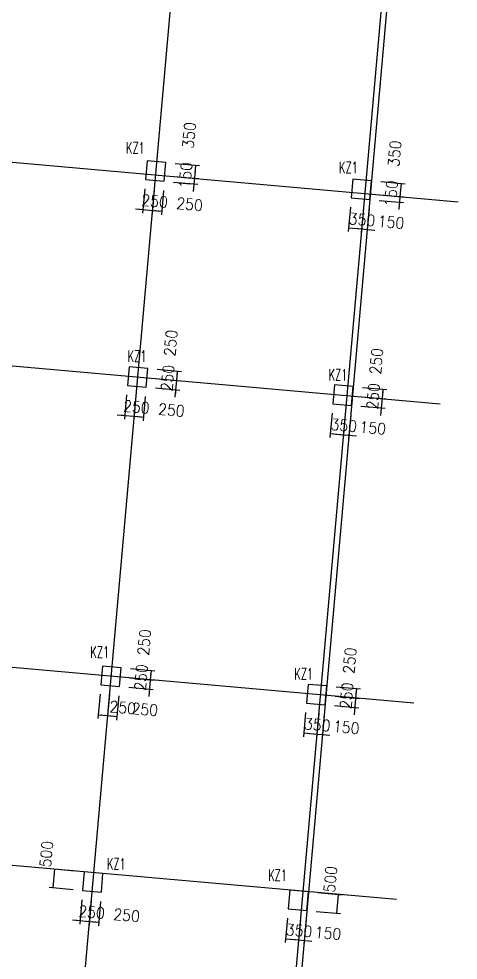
# Model space of a CAD drawing. Extents: x 387171 to 699106, y 11966 to 245688.
# Drawn here: x 652776 to 664487, y 52194 to 77251 of the extents above; entities that cross this region are included whole.
import ezdxf

# ---------------------------------------------------------------- set-up
doc = ezdxf.new("R2010")
doc.units = 0
doc.header["$LTSCALE"] = 100
doc.header["$MEASUREMENT"] = 0
for name, color, linetype in [('COLU', 7, 'Continuous'), ('DIM', 3, 'Continuous'), ('DOTE', 253, 'Continuous'), ('NUM', 7, 'Continuous')]:
    doc.layers.add(name, color=color, linetype=linetype)
doc.styles.get("Standard").update_dxf_attribs({"font": 'standard'})
doc.dimstyles.get("Standard").update_dxf_attribs({"dimtxt": 300, "dimasz": 100, "dimexe": 100, "dimexo": 250, "dimgap": 100, "dimtad": 0, "dimtoh": 1, "dimdec": 0, "dimdsep": 46, "dimcen": 0.09, "dimclrt": 7, "dimadec": 0, "dimazin": 0, "dimtfac": 1, "dimtdec": 4, "dimtofl": 0, "dimtmove": 0, "dimatfit": 3, "dimfxl": 1, "dimtolj": 1, "dimtzin": 0, "dimarcsym": 0})

# ---------------------------------------------------------------- blocks, each defined once
blk = doc.blocks.new('*D1783')
at = {"layer": 'DIM', "color": 0, "linetype": 'ByBlock', "lineweight": -2}
for p, q in [((661612, 72236), (661555, 71589)), ((661961, 72205), (661904, 71558)), ((661564, 71688), (661912, 71657))]:
    blk.add_line(p, q, dxfattribs=at)
for points in [[(661564, 71688), (661665, 71696), (661662, 71663)], [(661912, 71657), (661811, 71650), (661814, 71683)]]:
    blk.add_solid(points, dxfattribs=at)
at = {"layer": 'DIM', "color": 7, "linetype": 'Continuous', "lineweight": -2, "insert": (661925, 71907), "char_height": 300, "width": 566.67, "attachment_point": 5, "rotation": 354.9316}
blk.add_mtext('350', dxfattribs=at)
blk = doc.blocks.new('*D2697')
at = {"layer": 'DIM', "color": 0, "linetype": 'ByBlock', "lineweight": -2}
for p, q in [((661961, 72205), (661904, 71558)), ((662110, 72192), (662053, 71545)), ((661713, 71675), (662261, 71626))]:
    blk.add_line(p, q, dxfattribs=at)
for points in [[(661912, 71657), (661811, 71650), (661814, 71683)], [(662062, 71644), (662163, 71652), (662160, 71619)]]:
    blk.add_solid(points, dxfattribs=at)
at = {"layer": 'DIM', "color": 7, "linetype": 'Continuous', "lineweight": -2, "insert": (662697, 71839), "char_height": 300, "width": 476.67, "attachment_point": 5, "rotation": 354.9316}
blk.add_mtext('150', dxfattribs=at)
blk = doc.blocks.new('*D2310')
at = {"layer": 'DIM', "color": 0, "linetype": 'ByBlock', "lineweight": -2}
for p, q in [((662912, 72171), (662960, 72719)), ((662382, 72419), (663029, 72362)), ((662395, 72568), (663042, 72511))]:
    blk.add_line(p, q, dxfattribs=at)
for points in [[(662943, 72520), (662935, 72621), (662968, 72618)], [(662929, 72370), (662937, 72269), (662904, 72272)]]:
    blk.add_solid(points, dxfattribs=at)
at = {"layer": 'DIM', "color": 7, "linetype": 'Continuous', "lineweight": -2, "insert": (662699, 72603), "char_height": 300, "width": 476.67, "attachment_point": 5, "rotation": 84.9316}
blk.add_mtext('150', dxfattribs=at)
blk = doc.blocks.new('*D3084')
at = {"layer": 'DIM', "color": 0, "linetype": 'ByBlock', "lineweight": -2}
for p, q in [((662426, 72917), (663073, 72860)), ((662943, 72520), (662974, 72868)), ((662395, 72568), (663042, 72511))]:
    blk.add_line(p, q, dxfattribs=at)
for points in [[(662974, 72868), (662981, 72767), (662948, 72770)], [(662943, 72520), (662935, 72621), (662968, 72618)]]:
    blk.add_solid(points, dxfattribs=at)
at = {"layer": 'DIM', "color": 7, "linetype": 'Continuous', "lineweight": -2, "insert": (662793, 73664), "char_height": 300, "width": 566.67, "attachment_point": 5, "rotation": 84.9316}
blk.add_mtext('350', dxfattribs=at)
blk = doc.blocks.new('*D2834')
at = {"layer": 'DIM', "color": 0, "linetype": 'ByBlock', "lineweight": -2}
for p, q in [((656134, 72722), (656076, 72075)), ((656383, 72700), (656326, 72053)), ((655886, 72192), (656534, 72134))]:
    blk.add_line(p, q, dxfattribs=at)
for points in [[(656085, 72174), (655984, 72166), (655987, 72200)], [(656334, 72152), (656435, 72160), (656432, 72127)]]:
    blk.add_solid(points, dxfattribs=at)
at = {"layer": 'DIM', "color": 7, "linetype": 'Continuous', "lineweight": -2, "insert": (656397, 72398), "char_height": 300, "width": 566.67, "attachment_point": 5, "rotation": 354.9316}
blk.add_mtext('250', dxfattribs=at)
blk = doc.blocks.new('*D3580')
at = {"layer": 'DIM', "color": 0, "linetype": 'ByBlock', "lineweight": -2}
for p, q in [((656383, 72700), (656326, 72053)), ((656632, 72678), (656575, 72030)), ((656334, 72152), (656583, 72130))]:
    blk.add_line(p, q, dxfattribs=at)
for points in [[(656334, 72152), (656435, 72160), (656432, 72127)], [(656583, 72130), (656482, 72122), (656485, 72155)]]:
    blk.add_solid(points, dxfattribs=at)
at = {"layer": 'DIM', "color": 7, "linetype": 'Continuous', "lineweight": -2, "insert": (657329, 72315), "char_height": 300, "width": 566.67, "attachment_point": 5, "rotation": 354.9316}
blk.add_mtext('250', dxfattribs=at)
blk = doc.blocks.new('*D3339')
at = {"layer": 'DIM', "color": 0, "linetype": 'ByBlock', "lineweight": -2}
for p, q in [((657433, 72657), (657482, 73205)), ((656916, 73054), (657564, 72997)), ((656903, 72905), (657551, 72847))]:
    blk.add_line(p, q, dxfattribs=at)
for points in [[(657464, 73006), (657456, 73107), (657490, 73104)], [(657451, 72856), (657459, 72755), (657425, 72758)]]:
    blk.add_solid(points, dxfattribs=at)
at = {"layer": 'DIM', "color": 7, "linetype": 'Continuous', "lineweight": -2, "insert": (657221, 73089), "char_height": 300, "width": 476.67, "attachment_point": 5, "rotation": 84.9316}
blk.add_mtext('150', dxfattribs=at)
blk = doc.blocks.new('*D3522')
at = {"layer": 'DIM', "color": 0, "linetype": 'ByBlock', "lineweight": -2}
for p, q in [((656947, 73403), (657595, 73345)), ((657464, 73006), (657495, 73354)), ((656916, 73054), (657564, 72997))]:
    blk.add_line(p, q, dxfattribs=at)
for points in [[(657495, 73354), (657503, 73253), (657470, 73256)], [(657464, 73006), (657456, 73107), (657490, 73104)]]:
    blk.add_solid(points, dxfattribs=at)
at = {"layer": 'DIM', "color": 7, "linetype": 'Continuous', "lineweight": -2, "insert": (657315, 74150), "char_height": 300, "width": 566.67, "attachment_point": 5, "rotation": 84.9316}
blk.add_mtext('350', dxfattribs=at)
blk = doc.blocks.new('*D1988')
at = {"layer": 'DIM', "color": 0, "linetype": 'ByBlock', "lineweight": -2}
for p, q in [((660420, 58789), (660362, 58142)), ((660768, 58758), (660711, 58111)), ((660371, 58241), (660720, 58210))]:
    blk.add_line(p, q, dxfattribs=at)
for points in [[(660371, 58241), (660472, 58249), (660469, 58216)], [(660720, 58210), (660619, 58202), (660622, 58236)]]:
    blk.add_solid(points, dxfattribs=at)
at = {"layer": 'DIM', "color": 7, "linetype": 'Continuous', "lineweight": -2, "insert": (660732, 58460), "char_height": 300, "width": 566.67, "attachment_point": 5, "rotation": 354.9316}
blk.add_mtext('350', dxfattribs=at)
blk = doc.blocks.new('*D2172')
at = {"layer": 'DIM', "color": 0, "linetype": 'ByBlock', "lineweight": -2}
for p, q in [((660768, 58758), (660711, 58111)), ((660918, 58745), (660860, 58097)), ((660521, 58228), (661068, 58179))]:
    blk.add_line(p, q, dxfattribs=at)
for points in [[(660720, 58210), (660619, 58202), (660622, 58236)], [(660869, 58197), (660970, 58205), (660967, 58172)]]:
    blk.add_solid(points, dxfattribs=at)
at = {"layer": 'DIM', "color": 7, "linetype": 'Continuous', "lineweight": -2, "insert": (661504, 58392), "char_height": 300, "width": 476.67, "attachment_point": 5, "rotation": 354.9316}
blk.add_mtext('150', dxfattribs=at)
blk = doc.blocks.new('*D1775')
at = {"layer": 'DIM', "color": 0, "linetype": 'ByBlock', "lineweight": -2}
for p, q in [((661211, 59221), (661858, 59163)), ((661719, 58724), (661777, 59371)), ((661189, 58972), (661836, 58914))]:
    blk.add_line(p, q, dxfattribs=at)
for points in [[(661759, 59172), (661751, 59273), (661784, 59270)], [(661737, 58923), (661745, 58822), (661711, 58825)]]:
    blk.add_solid(points, dxfattribs=at)
at = {"layer": 'DIM', "color": 7, "linetype": 'Continuous', "lineweight": -2, "insert": (661513, 59234), "char_height": 300, "width": 566.67, "attachment_point": 5, "rotation": 84.9316}
blk.add_mtext('250', dxfattribs=at)
blk = doc.blocks.new('*D2689')
at = {"layer": 'DIM', "color": 0, "linetype": 'ByBlock', "lineweight": -2}
for p, q in [((661233, 59470), (661881, 59412)), ((661759, 59172), (661781, 59421)), ((661211, 59221), (661858, 59163))]:
    blk.add_line(p, q, dxfattribs=at)
for points in [[(661781, 59421), (661789, 59320), (661756, 59323)], [(661759, 59172), (661751, 59273), (661784, 59270)]]:
    blk.add_solid(points, dxfattribs=at)
at = {"layer": 'DIM', "color": 7, "linetype": 'Continuous', "lineweight": -2, "insert": (661596, 60167), "char_height": 300, "width": 566.67, "attachment_point": 5, "rotation": 84.9316}
blk.add_mtext('250', dxfattribs=at)
blk = doc.blocks.new('*D2301')
at = {"layer": 'DIM', "color": 0, "linetype": 'ByBlock', "lineweight": -2}
for p, q in [((655755, 59956), (656402, 59898)), ((656302, 59907), (656280, 59658)), ((655732, 59707), (656380, 59649))]:
    blk.add_line(p, q, dxfattribs=at)
for points in [[(656302, 59907), (656310, 59806), (656277, 59809)], [(656280, 59658), (656273, 59759), (656306, 59756)]]:
    blk.add_solid(points, dxfattribs=at)
at = {"layer": 'DIM', "color": 7, "linetype": 'Continuous', "lineweight": -2, "insert": (656118, 60653), "char_height": 300, "width": 566.67, "attachment_point": 5, "rotation": 84.9316}
blk.add_mtext('250', dxfattribs=at)
blk = doc.blocks.new('*D3223')
at = {"layer": 'DIM', "color": 0, "linetype": 'ByBlock', "lineweight": -2}
for p, q in [((655732, 59707), (656380, 59649)), ((656298, 59857), (656241, 59210)), ((655710, 59458), (656358, 59400))]:
    blk.add_line(p, q, dxfattribs=at)
for points in [[(656280, 59658), (656273, 59759), (656306, 59756)], [(656258, 59409), (656266, 59308), (656233, 59311)]]:
    blk.add_solid(points, dxfattribs=at)
at = {"layer": 'DIM', "color": 7, "linetype": 'Continuous', "lineweight": -2, "insert": (656035, 59720), "char_height": 300, "width": 566.67, "attachment_point": 5, "rotation": 84.9316}
blk.add_mtext('250', dxfattribs=at)
blk = doc.blocks.new('*D2829')
at = {"layer": 'DIM', "color": 0, "linetype": 'ByBlock', "lineweight": -2}
for p, q in [((654941, 59275), (654884, 58627)), ((655190, 59253), (655133, 58605)), ((654893, 58727), (655142, 58705))]:
    blk.add_line(p, q, dxfattribs=at)
for points in [[(654893, 58727), (654994, 58735), (654991, 58702)], [(655142, 58705), (655041, 58697), (655044, 58730)]]:
    blk.add_solid(points, dxfattribs=at)
at = {"layer": 'DIM', "color": 7, "linetype": 'Continuous', "lineweight": -2, "insert": (655546, 58920), "char_height": 300, "width": 566.67, "attachment_point": 5, "rotation": 354.9316}
blk.add_mtext('250', dxfattribs=at)
blk = doc.blocks.new('*D3021')
at = {"layer": 'DIM', "color": 0, "linetype": 'ByBlock', "lineweight": -2}
for p, q in [((655190, 59253), (655133, 58605)), ((655439, 59231), (655382, 58583)), ((655142, 58705), (655391, 58683))]:
    blk.add_line(p, q, dxfattribs=at)
for points in [[(655142, 58705), (655243, 58713), (655240, 58679)], [(655391, 58683), (655290, 58675), (655293, 58708)]]:
    blk.add_solid(points, dxfattribs=at)
at = {"layer": 'DIM', "color": 7, "linetype": 'Continuous', "lineweight": -2, "insert": (656136, 58868), "char_height": 300, "width": 566.67, "attachment_point": 5, "rotation": 354.9316}
blk.add_mtext('250', dxfattribs=at)
blk = doc.blocks.new('*D3911')
at = {"layer": 'DIM', "color": 0, "linetype": 'ByBlock', "lineweight": -2}
for p, q in [((661127, 66758), (661069, 66110)), ((661475, 66727), (661418, 66079)), ((661078, 66210), (661427, 66179))]:
    blk.add_line(p, q, dxfattribs=at)
for points in [[(661078, 66210), (661179, 66218), (661176, 66184)], [(661427, 66179), (661325, 66171), (661328, 66204)]]:
    blk.add_solid(points, dxfattribs=at)
at = {"layer": 'DIM', "color": 7, "linetype": 'Continuous', "lineweight": -2, "insert": (661439, 66429), "char_height": 300, "width": 566.67, "attachment_point": 5, "rotation": 354.9316}
blk.add_mtext('350', dxfattribs=at)
blk = doc.blocks.new('*D3516')
at = {"layer": 'DIM', "color": 0, "linetype": 'ByBlock', "lineweight": -2}
for p, q in [((661475, 66727), (661418, 66079)), ((661625, 66714), (661567, 66066)), ((661227, 66197), (661775, 66148))]:
    blk.add_line(p, q, dxfattribs=at)
for points in [[(661427, 66179), (661325, 66171), (661328, 66204)], [(661576, 66166), (661677, 66173), (661674, 66140)]]:
    blk.add_solid(points, dxfattribs=at)
at = {"layer": 'DIM', "color": 7, "linetype": 'Continuous', "lineweight": -2, "insert": (662211, 66360), "char_height": 300, "width": 476.67, "attachment_point": 5, "rotation": 354.9316}
blk.add_mtext('150', dxfattribs=at)
blk = doc.blocks.new('*D4250')
at = {"layer": 'DIM', "color": 0, "linetype": 'ByBlock', "lineweight": -2}
for p, q in [((661918, 67189), (662565, 67132)), ((662426, 66693), (662483, 67340)), ((661896, 66940), (662543, 66883))]:
    blk.add_line(p, q, dxfattribs=at)
for points in [[(662466, 67141), (662458, 67242), (662491, 67239)], [(662444, 66892), (662451, 66791), (662418, 66794)]]:
    blk.add_solid(points, dxfattribs=at)
at = {"layer": 'DIM', "color": 7, "linetype": 'Continuous', "lineweight": -2, "insert": (662220, 67203), "char_height": 300, "width": 566.67, "attachment_point": 5, "rotation": 84.9316}
blk.add_mtext('250', dxfattribs=at)
blk = doc.blocks.new('*D4031')
at = {"layer": 'DIM', "color": 0, "linetype": 'ByBlock', "lineweight": -2}
for p, q in [((661940, 67438), (662587, 67381)), ((661918, 67189), (662565, 67132)), ((662466, 67141), (662488, 67390))]:
    blk.add_line(p, q, dxfattribs=at)
for points in [[(662466, 67141), (662458, 67242), (662491, 67239)], [(662488, 67390), (662495, 67289), (662462, 67292)]]:
    blk.add_solid(points, dxfattribs=at)
at = {"layer": 'DIM', "color": 7, "linetype": 'Continuous', "lineweight": -2, "insert": (662303, 68136), "char_height": 300, "width": 566.67, "attachment_point": 5, "rotation": 84.9316}
blk.add_mtext('250', dxfattribs=at)
blk = doc.blocks.new('*D217')
at = {"layer": 'DIM', "color": 0, "linetype": 'ByBlock', "lineweight": -2}
for p, q in [((655648, 67244), (655591, 66596)), ((655897, 67221), (655840, 66574)), ((655400, 66713), (656048, 66656))]:
    blk.add_line(p, q, dxfattribs=at)
for points in [[(655599, 66696), (655498, 66688), (655501, 66721)], [(655848, 66674), (655950, 66681), (655947, 66648)]]:
    blk.add_solid(points, dxfattribs=at)
at = {"layer": 'DIM', "color": 7, "linetype": 'Continuous', "lineweight": -2, "insert": (655911, 66919), "char_height": 300, "width": 566.67, "attachment_point": 5, "rotation": 354.9316}
blk.add_mtext('250', dxfattribs=at)
blk = doc.blocks.new('*D4541')
at = {"layer": 'DIM', "color": 0, "linetype": 'ByBlock', "lineweight": -2}
for p, q in [((655897, 67221), (655840, 66574)), ((656146, 67199), (656089, 66552)), ((655848, 66674), (656097, 66652))]:
    blk.add_line(p, q, dxfattribs=at)
for points in [[(655848, 66674), (655950, 66681), (655947, 66648)], [(656097, 66652), (655996, 66644), (655999, 66677)]]:
    blk.add_solid(points, dxfattribs=at)
at = {"layer": 'DIM', "color": 7, "linetype": 'Continuous', "lineweight": -2, "insert": (656843, 66836), "char_height": 300, "width": 566.67, "attachment_point": 5, "rotation": 354.9316}
blk.add_mtext('250', dxfattribs=at)
blk = doc.blocks.new('*D168')
at = {"layer": 'DIM', "color": 0, "linetype": 'ByBlock', "lineweight": -2}
for p, q in [((656439, 67675), (657087, 67618)), ((656947, 67179), (657005, 67826)), ((656417, 67426), (657065, 67369))]:
    blk.add_line(p, q, dxfattribs=at)
for points in [[(656987, 67627), (656979, 67728), (657013, 67725)], [(656965, 67378), (656973, 67277), (656940, 67280)]]:
    blk.add_solid(points, dxfattribs=at)
at = {"layer": 'DIM', "color": 7, "linetype": 'Continuous', "lineweight": -2, "insert": (656742, 67689), "char_height": 300, "width": 566.67, "attachment_point": 5, "rotation": 84.9316}
blk.add_mtext('250', dxfattribs=at)
blk = doc.blocks.new('*D893')
at = {"layer": 'DIM', "color": 0, "linetype": 'ByBlock', "lineweight": -2}
for p, q in [((656461, 67924), (657109, 67867)), ((656439, 67675), (657087, 67618)), ((656987, 67627), (657009, 67876))]:
    blk.add_line(p, q, dxfattribs=at)
for points in [[(656987, 67627), (656979, 67728), (657013, 67725)], [(657009, 67876), (657017, 67775), (656984, 67778)]]:
    blk.add_solid(points, dxfattribs=at)
at = {"layer": 'DIM', "color": 7, "linetype": 'Continuous', "lineweight": -2, "insert": (656824, 68621), "char_height": 300, "width": 566.67, "attachment_point": 5, "rotation": 84.9316}
blk.add_mtext('250', dxfattribs=at)
blk = doc.blocks.new('*D675')
at = {"layer": 'DIM', "color": 0, "linetype": 'ByBlock', "lineweight": -2}
for p, q in [((659934, 53310), (659876, 52663)), ((660282, 53280), (660225, 52632)), ((659885, 52763), (660234, 52732))]:
    blk.add_line(p, q, dxfattribs=at)
for points in [[(659885, 52763), (659986, 52770), (659983, 52737)], [(660234, 52732), (660133, 52724), (660136, 52757)]]:
    blk.add_solid(points, dxfattribs=at)
at = {"layer": 'DIM', "color": 7, "linetype": 'Continuous', "lineweight": -2, "insert": (660246, 52982), "char_height": 300, "width": 566.67, "attachment_point": 5, "rotation": 354.9316}
blk.add_mtext('350', dxfattribs=at)
blk = doc.blocks.new('*D1428')
at = {"layer": 'DIM', "color": 0, "linetype": 'ByBlock', "lineweight": -2}
for p, q in [((660282, 53280), (660225, 52632)), ((660432, 53266), (660374, 52619)), ((660035, 52749), (660583, 52701))]:
    blk.add_line(p, q, dxfattribs=at)
for points in [[(660234, 52732), (660133, 52724), (660136, 52757)], [(660383, 52718), (660484, 52726), (660481, 52693)]]:
    blk.add_solid(points, dxfattribs=at)
at = {"layer": 'DIM', "color": 7, "linetype": 'Continuous', "lineweight": -2, "insert": (661018, 52913), "char_height": 300, "width": 476.67, "attachment_point": 5, "rotation": 354.9316}
blk.add_mtext('150', dxfattribs=at)
blk = doc.blocks.new('*D1044')
at = {"layer": 'DIM', "color": 0, "linetype": 'ByBlock', "lineweight": -2}
for p, q in [((660747, 53991), (661395, 53934)), ((661251, 53445), (661295, 53943)), ((660703, 53493), (661350, 53436))]:
    blk.add_line(p, q, dxfattribs=at)
for points in [[(661295, 53943), (661303, 53842), (661270, 53845)], [(661251, 53445), (661243, 53546), (661276, 53543)]]:
    blk.add_solid(points, dxfattribs=at)
at = {"layer": 'DIM', "color": 7, "linetype": 'Continuous', "lineweight": -2, "insert": (661080, 54347), "char_height": 300, "width": 566.67, "attachment_point": 5, "rotation": 84.9316}
blk.add_mtext('500', dxfattribs=at)
blk = doc.blocks.new('*D1967')
at = {"layer": 'DIM', "color": 0, "linetype": 'ByBlock', "lineweight": -2}
for p, q in [((654273, 54566), (653625, 54623)), ((653725, 54614), (653681, 54116)), ((654228, 54067), (653581, 54125))]:
    blk.add_line(p, q, dxfattribs=at)
for points in [[(653725, 54614), (653733, 54513), (653699, 54516)], [(653681, 54116), (653673, 54217), (653706, 54214)]]:
    blk.add_solid(points, dxfattribs=at)
at = {"layer": 'DIM', "color": 7, "linetype": 'Continuous', "lineweight": -2, "insert": (653510, 55018), "char_height": 300, "width": 566.67, "attachment_point": 5, "rotation": 84.9316}
blk.add_mtext('500', dxfattribs=at)
blk = doc.blocks.new('*D2147')
at = {"layer": 'DIM', "color": 0, "linetype": 'ByBlock', "lineweight": -2}
for p, q in [((654455, 53796), (654398, 53149)), ((654704, 53774), (654647, 53127)), ((654208, 53266), (654855, 53209))]:
    blk.add_line(p, q, dxfattribs=at)
for points in [[(654407, 53249), (654306, 53241), (654309, 53274)], [(654656, 53226), (654757, 53234), (654754, 53201)]]:
    blk.add_solid(points, dxfattribs=at)
at = {"layer": 'DIM', "color": 7, "linetype": 'Continuous', "lineweight": -2, "insert": (654718, 53472), "char_height": 300, "width": 566.67, "attachment_point": 5, "rotation": 354.9316}
blk.add_mtext('250', dxfattribs=at)
blk = doc.blocks.new('*D1910')
at = {"layer": 'DIM', "color": 0, "linetype": 'ByBlock', "lineweight": -2}
for p, q in [((654704, 53774), (654647, 53127)), ((654953, 53752), (654896, 53105)), ((654656, 53226), (654905, 53204))]:
    blk.add_line(p, q, dxfattribs=at)
for points in [[(654656, 53226), (654757, 53234), (654754, 53201)], [(654905, 53204), (654804, 53197), (654807, 53230)]]:
    blk.add_solid(points, dxfattribs=at)
at = {"layer": 'DIM', "color": 7, "linetype": 'Continuous', "lineweight": -2, "insert": (655650, 53389), "char_height": 300, "width": 566.67, "attachment_point": 5, "rotation": 354.9316}
blk.add_mtext('250', dxfattribs=at)

msp = doc.modelspace()

# ---------------------------------------------------------------- linework, layer by layer
at = {"color": 6, "lineweight": 30}
msp.add_lwpolyline([(476181.3, 232428.8), (494258.1, 233154.4), (494258.1, 231537.9), (540808.1, 231537.9), (540808.1, 232387.9), (590208.1, 232387.9), (590208.1, 232187.9), (593108.1, 232187.9), (593108.1, 230737.9), (608058.1, 230737.9), (608058.1, 231687.9), (648158.1, 231687.9), (648158.1, 230737.9), (657058.1, 230737.9), (657158.1, 196187.9), (658248.2, 196187.9), (663075.9, 83077.9), (659946, 47787.8), (654318.1, 48286.9), (653832.2, 42808.4), (496133.5, 56794.9), (482757.4, 68610.1), (476181.3, 232428.8)], dxfattribs=at)
at = {"layer": 'COLU'}
for points in [[(656156, 72971.1), (656654, 72926.9), (656698.2, 73425), (656200.2, 73469.1)], [(661634.5, 72485.2), (662132.5, 72441), (662176.7, 72939.1), (661678.7, 72983.2)], [(655670.1, 67492.6), (656168.1, 67448.4), (656212.3, 67946.5), (655714.3, 67990.6)], [(661148.6, 67006.7), (661646.6, 66962.5), (661690.8, 67460.6), (661192.8, 67504.7)], [(654963.3, 59523.9), (655461.4, 59479.7), (655505.6, 59977.7), (655007.5, 60021.9)], [(660441.8, 59038), (660939.9, 58993.8), (660984.1, 59491.9), (660486, 59536)], [(654477.4, 54045.4), (654975.5, 54001.2), (655019.7, 54499.3), (654521.6, 54543.4)], [(659955.9, 53559.5), (660454, 53515.3), (660498.2, 54013.4), (660000.1, 54057.5)]]:
    msp.add_lwpolyline(points, close=True, dxfattribs=at)
at = {"layer": 'DOTE'}
for p, q in [((662925.6, 83081.3), (659029.6, 39153.6)), ((586343.3, 79313.4), (664486.6, 72382.8)), ((656948.3, 79075), (653451.5, 39648.3)), ((569231.6, 75409.9), (664009.5, 67003.9)), ((662839, 53805.8), (502916.7, 67989.4)), ((663302.8, 59035.2), (649257.9, 60280.9))]:
    msp.add_line(p, q, dxfattribs=at)

# ---------------------------------------------------------------- texts
at = {"layer": 'NUM', "color": 200, "width": 0.7}
for p in [(655632.7, 73664.1), (661312.4, 73140.2), (655677.8, 68119.4), (661033.6, 67626.6), (654682.5, 60245.6), (660119, 59664.1), (655125.7, 54605.3), (659424.7, 54305.5)]:
    msp.add_text('KZ1', height=300, dxfattribs=at).set_placement(p)

# ---------------------------------------------------------------- dimensions: what is measured, and where the dimension line sits
at = {"layer": 'DIM', "color": 200}
for p1, p2, distance, picture, middle in [((656667.3, 73076.3), (656698.2, 73425), -800, '*D3522', (657265.3, 73593.6)), ((662145.8, 72590.4), (662176.7, 72939.1), -800, '*D3084', (662743.8, 73107.7)), ((656654, 72926.9), (656667.3, 73076.3), -800, '*D3339', (657184, 72677.2)), ((656156, 72971.1), (656405, 72949), -800, '*D2834', (655890.2, 72442.5)), ((656405, 72949), (656654, 72926.9), -800, '*D3580', (656822.7, 72359.8)), ((662132.5, 72441), (662145.8, 72590.4), -800, '*D2310', (662662.5, 72191.3)), ((661634.5, 72485.2), (661983.1, 72454.3), -800, '*D1783', (661368.7, 71956.6)), ((661983.1, 72454.3), (662132.5, 72441), -800, '*D2697', (662285.1, 71875.3)), ((656190.2, 67697.4), (656212.3, 67946.5), -800, '*D893', (656779.4, 68115.1)), ((661668.7, 67211.6), (661690.8, 67460.6), -800, '*D4031', (662257.9, 67629.2)), ((656168.1, 67448.4), (656190.2, 67697.4), -800, '*D168', (656696.7, 67182.6)), ((655670.1, 67492.6), (655919.1, 67470.5), -800, '*D217', (655404.3, 66964)), ((655919.1, 67470.5), (656168.1, 67448.4), -800, '*D4541', (656336.8, 66881.3)), ((661646.6, 66962.5), (661668.7, 67211.6), -800, '*D4250', (662175.2, 66696.7)), ((661148.6, 67006.7), (661497.2, 66975.8), -800, '*D3911', (660882.8, 66478.1)), ((661497.2, 66975.8), (661646.6, 66962.5), -800, '*D3516', (661799.2, 66396.8)), ((655505.6, 59977.7), (655483.5, 59728.7), 800, '*D2301', (656072.7, 60146.4)), ((660962, 59242.8), (660984.1, 59491.9), -800, '*D2689', (661551.2, 59660.5)), ((655483.5, 59728.7), (655461.4, 59479.7), 800, '*D3223', (655990, 59213.9)), ((654963.3, 59523.9), (655212.4, 59501.8), -800, '*D2829', (655039.3, 58965)), ((655212.4, 59501.8), (655461.4, 59479.7), -800, '*D3021', (655630, 58912.6)), ((660939.9, 58993.8), (660962, 59242.8), -800, '*D1775', (661468.5, 58728)), ((660441.8, 59038), (660790.5, 59007.1), -800, '*D1988', (660176, 58509.4)), ((660790.5, 59007.1), (660939.9, 58993.8), -800, '*D2172', (661092.4, 58428.1)), ((654521.6, 54543.4), (654477.4, 54045.4), -800, '*D1967', (653453.6, 54387.2)), ((660454, 53515.3), (660498.2, 54013.4), -800, '*D1044', (661023.9, 53715.7)), ((654477.4, 54045.4), (654726.5, 54023.3), -800, '*D2147', (654211.6, 53516.8)), ((654726.5, 54023.3), (654975.5, 54001.2), -800, '*D1910', (655144.1, 53434.1)), ((659955.9, 53559.5), (660304.6, 53528.6), -800, '*D675', (659690.1, 53030.9)), ((660304.6, 53528.6), (660454, 53515.3), -800, '*D1428', (660606.5, 52949.6))]:
    dim = msp.add_aligned_dim(p1=p1, p2=p2, distance=distance, dimstyle='Standard', dxfattribs=at)
    dim.commit()
    dim.dimension.update_dxf_attribs({"geometry": picture, "text_midpoint": middle})

doc.saveas('drawing.dxf')
